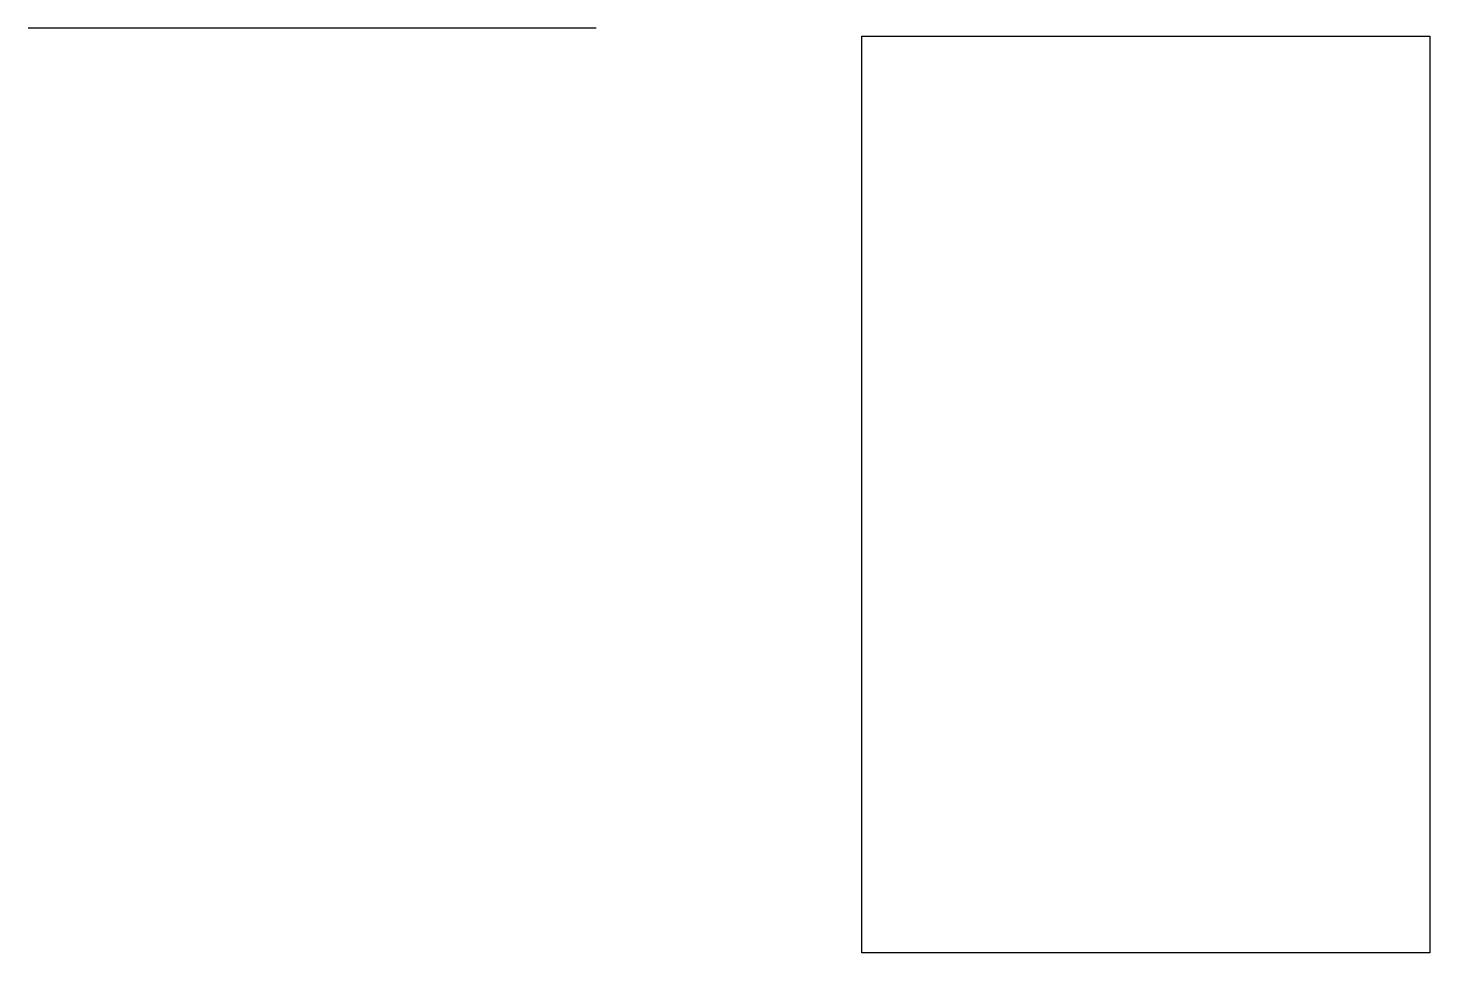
# Model space of a CAD drawing. Header units: millimetres. Extents: x 10 to 229, y -104 to 41.
import ezdxf

# ---------------------------------------------------------------- set-up
doc = ezdxf.new("R2010")
doc.units = ezdxf.units.MM
doc.layers.get('0').update_dxf_attribs({"linetype": 'CONTINUOUS'})

msp = doc.modelspace()

# ---------------------------------------------------------------- linework, layer by layer
msp.add_line((9.52, 41.28), (98.43, 41.28))
msp.add_lwpolyline([(140, 40), (228.9, 40), (228.9, -103.5), (140, -103.5)], close=True)

doc.saveas('drawing.dxf')
